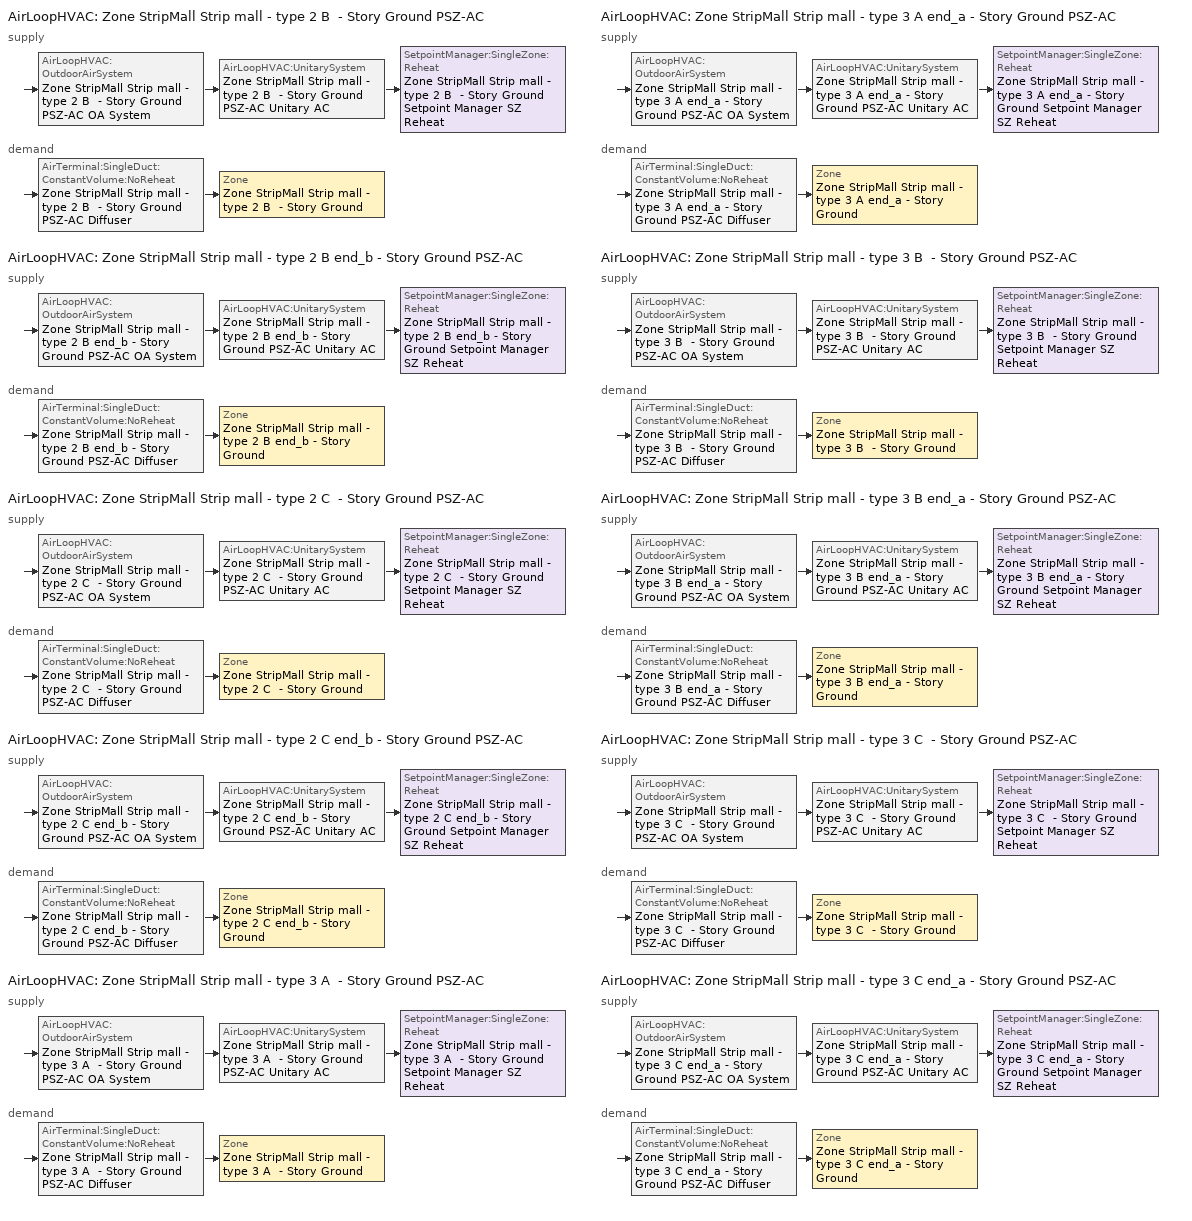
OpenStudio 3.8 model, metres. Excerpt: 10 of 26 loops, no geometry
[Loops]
AirLoopHVAC 'Zone StripMall Strip mall - type 2 B  - Story Ground PSZ-AC'
 supply: AirLoopHVAC:OutdoorAirSystem 'Zone StripMall Strip mall - type 2 B  - Story Ground PSZ-AC OA System' > AirLoopHVAC:UnitarySystem 'Zone StripMall Strip mall - type 2 B  - Story Ground PSZ-AC Unitary AC' > SetpointManager:SingleZone:Reheat 'Zone StripMall Strip mall - type 2 B  - Story Ground Setpoint Manager SZ Reheat'
 demand: AirTerminal:SingleDuct:ConstantVolume:NoReheat 'Zone StripMall Strip mall - type 2 B  - Story Ground PSZ-AC Diffuser' > Zone 'Zone StripMall Strip mall - type 2 B  - Story Ground'
AirLoopHVAC 'Zone StripMall Strip mall - type 2 B end_b - Story Ground PSZ-AC'
 supply: AirLoopHVAC:OutdoorAirSystem 'Zone StripMall Strip mall - type 2 B end_b - Story Ground PSZ-AC OA System' > AirLoopHVAC:UnitarySystem 'Zone StripMall Strip mall - type 2 B end_b - Story Ground PSZ-AC Unitary AC' > SetpointManager:SingleZone:Reheat 'Zone StripMall Strip mall - type 2 B end_b - Story Ground Setpoint Manager SZ Reheat'
 demand: AirTerminal:SingleDuct:ConstantVolume:NoReheat 'Zone StripMall Strip mall - type 2 B end_b - Story Ground PSZ-AC Diffuser' > Zone 'Zone StripMall Strip mall - type 2 B end_b - Story Ground'
AirLoopHVAC 'Zone StripMall Strip mall - type 2 C  - Story Ground PSZ-AC'
 supply: AirLoopHVAC:OutdoorAirSystem 'Zone StripMall Strip mall - type 2 C  - Story Ground PSZ-AC OA System' > AirLoopHVAC:UnitarySystem 'Zone StripMall Strip mall - type 2 C  - Story Ground PSZ-AC Unitary AC' > SetpointManager:SingleZone:Reheat 'Zone StripMall Strip mall - type 2 C  - Story Ground Setpoint Manager SZ Reheat'
 demand: AirTerminal:SingleDuct:ConstantVolume:NoReheat 'Zone StripMall Strip mall - type 2 C  - Story Ground PSZ-AC Diffuser' > Zone 'Zone StripMall Strip mall - type 2 C  - Story Ground'
AirLoopHVAC 'Zone StripMall Strip mall - type 2 C end_b - Story Ground PSZ-AC'
 supply: AirLoopHVAC:OutdoorAirSystem 'Zone StripMall Strip mall - type 2 C end_b - Story Ground PSZ-AC OA System' > AirLoopHVAC:UnitarySystem 'Zone StripMall Strip mall - type 2 C end_b - Story Ground PSZ-AC Unitary AC' > SetpointManager:SingleZone:Reheat 'Zone StripMall Strip mall - type 2 C end_b - Story Ground Setpoint Manager SZ Reheat'
 demand: AirTerminal:SingleDuct:ConstantVolume:NoReheat 'Zone StripMall Strip mall - type 2 C end_b - Story Ground PSZ-AC Diffuser' > Zone 'Zone StripMall Strip mall - type 2 C end_b - Story Ground'
AirLoopHVAC 'Zone StripMall Strip mall - type 3 A  - Story Ground PSZ-AC'
 supply: AirLoopHVAC:OutdoorAirSystem 'Zone StripMall Strip mall - type 3 A  - Story Ground PSZ-AC OA System' > AirLoopHVAC:UnitarySystem 'Zone StripMall Strip mall - type 3 A  - Story Ground PSZ-AC Unitary AC' > SetpointManager:SingleZone:Reheat 'Zone StripMall Strip mall - type 3 A  - Story Ground Setpoint Manager SZ Reheat'
 demand: AirTerminal:SingleDuct:ConstantVolume:NoReheat 'Zone StripMall Strip mall - type 3 A  - Story Ground PSZ-AC Diffuser' > Zone 'Zone StripMall Strip mall - type 3 A  - Story Ground'
AirLoopHVAC 'Zone StripMall Strip mall - type 3 A end_a - Story Ground PSZ-AC'
 supply: AirLoopHVAC:OutdoorAirSystem 'Zone StripMall Strip mall - type 3 A end_a - Story Ground PSZ-AC OA System' > AirLoopHVAC:UnitarySystem 'Zone StripMall Strip mall - type 3 A end_a - Story Ground PSZ-AC Unitary AC' > SetpointManager:SingleZone:Reheat 'Zone StripMall Strip mall - type 3 A end_a - Story Ground Setpoint Manager SZ Reheat'
 demand: AirTerminal:SingleDuct:ConstantVolume:NoReheat 'Zone StripMall Strip mall - type 3 A end_a - Story Ground PSZ-AC Diffuser' > Zone 'Zone StripMall Strip mall - type 3 A end_a - Story Ground'
AirLoopHVAC 'Zone StripMall Strip mall - type 3 B  - Story Ground PSZ-AC'
 supply: AirLoopHVAC:OutdoorAirSystem 'Zone StripMall Strip mall - type 3 B  - Story Ground PSZ-AC OA System' > AirLoopHVAC:UnitarySystem 'Zone StripMall Strip mall - type 3 B  - Story Ground PSZ-AC Unitary AC' > SetpointManager:SingleZone:Reheat 'Zone StripMall Strip mall - type 3 B  - Story Ground Setpoint Manager SZ Reheat'
 demand: AirTerminal:SingleDuct:ConstantVolume:NoReheat 'Zone StripMall Strip mall - type 3 B  - Story Ground PSZ-AC Diffuser' > Zone 'Zone StripMall Strip mall - type 3 B  - Story Ground'
AirLoopHVAC 'Zone StripMall Strip mall - type 3 B end_a - Story Ground PSZ-AC'
 supply: AirLoopHVAC:OutdoorAirSystem 'Zone StripMall Strip mall - type 3 B end_a - Story Ground PSZ-AC OA System' > AirLoopHVAC:UnitarySystem 'Zone StripMall Strip mall - type 3 B end_a - Story Ground PSZ-AC Unitary AC' > SetpointManager:SingleZone:Reheat 'Zone StripMall Strip mall - type 3 B end_a - Story Ground Setpoint Manager SZ Reheat'
 demand: AirTerminal:SingleDuct:ConstantVolume:NoReheat 'Zone StripMall Strip mall - type 3 B end_a - Story Ground PSZ-AC Diffuser' > Zone 'Zone StripMall Strip mall - type 3 B end_a - Story Ground'
AirLoopHVAC 'Zone StripMall Strip mall - type 3 C  - Story Ground PSZ-AC'
 supply: AirLoopHVAC:OutdoorAirSystem 'Zone StripMall Strip mall - type 3 C  - Story Ground PSZ-AC OA System' > AirLoopHVAC:UnitarySystem 'Zone StripMall Strip mall - type 3 C  - Story Ground PSZ-AC Unitary AC' > SetpointManager:SingleZone:Reheat 'Zone StripMall Strip mall - type 3 C  - Story Ground Setpoint Manager SZ Reheat'
 demand: AirTerminal:SingleDuct:ConstantVolume:NoReheat 'Zone StripMall Strip mall - type 3 C  - Story Ground PSZ-AC Diffuser' > Zone 'Zone StripMall Strip mall - type 3 C  - Story Ground'
AirLoopHVAC 'Zone StripMall Strip mall - type 3 C end_a - Story Ground PSZ-AC'
 supply: AirLoopHVAC:OutdoorAirSystem 'Zone StripMall Strip mall - type 3 C end_a - Story Ground PSZ-AC OA System' > AirLoopHVAC:UnitarySystem 'Zone StripMall Strip mall - type 3 C end_a - Story Ground PSZ-AC Unitary AC' > SetpointManager:SingleZone:Reheat 'Zone StripMall Strip mall - type 3 C end_a - Story Ground Setpoint Manager SZ Reheat'
 demand: AirTerminal:SingleDuct:ConstantVolume:NoReheat 'Zone StripMall Strip mall - type 3 C end_a - Story Ground PSZ-AC Diffuser' > Zone 'Zone StripMall Strip mall - type 3 C end_a - Story Ground'
[Sizing:Zone] Zone Cooling Design Supply Air Temperature Input Method=SupplyAirTemperature; Zone Cooling Design Supply Air Temperature {C}=12.7778; Zone Cooling Design Supply Air Temperature Difference {deltaC}=11.11; Zone Heating Design Supply Air Temperature Input Method=SupplyAirTemperature; Zone Heating Design Supply Air Temperature {C}=50; Zone Heating Design Supply Air Temperature Difference {deltaC}=11.11; Zone Cooling Design Supply Air Humidity Ratio {kg-H2O/kg-air}=0.0085; Zone Heating Design Supply Air Humidity Ratio {kg-H2O/kg-air}=0.008; Cooling Design Air Flow Method=DesignDay; Heating Design Air Flow Method=DesignDay; Account for Dedicated Outdoor Air System=No; Dedicated Outdoor Air System Control Strategy=NeutralSupplyAir; Dedicated Outdoor Air Low Setpoint Temperature for Design {C}=autosize; Dedicated Outdoor Air High Setpoint Temperature for Design {C}=autosize; Zone Load Sizing Method=Sensible Load Only No Latent Load; Zone Latent Cooling Design Supply Air Humidity Ratio Input Method=HumidityRatioDifference; Zone Cooling Design Supply Air Humidity Ratio Difference {kgWater/kgDryAir}=0.005; Zone Latent Heating Design Supply Air Humidity Ratio Input Method=HumidityRatioDifference; Zone Humidification Design Supply Air Humidity Ratio Difference {kgWater/kgDryAir}=0.005
Zone StripMall Strip mall - type 3 A end_a - Story Ground; Zone StripMall Strip mall - type 3 B end_a - Story Ground; Zone StripMall Strip mall - type 3 C end_a - Story Ground; Zone StripMall Strip mall - type 3 A  - Story Ground; Zone StripMall Strip mall - type 3 B  - Story Ground; Zone StripMall Strip mall - type 3 C  - Story Ground; Zone StripMall Strip mall - type 2 B  - Story Ground; Zone StripMall Strip mall - type 2 C  - Story Ground; Zone StripMall Strip mall - type 2 B end_b - Story Ground; Zone StripMall Strip mall - type 2 C end_b - Story Ground
[Zone equipment]
Zone StripMall Strip mall - type 3 A end_a - Story Ground: Zone StripMall Strip mall - type 3 A end_a - Story Ground PSZ-AC Diffuser
Zone StripMall Strip mall - type 3 B end_a - Story Ground: Zone StripMall Strip mall - type 3 B end_a - Story Ground PSZ-AC Diffuser
Zone StripMall Strip mall - type 3 C end_a - Story Ground: Zone StripMall Strip mall - type 3 C end_a - Story Ground PSZ-AC Diffuser
Zone StripMall Strip mall - type 3 A  - Story Ground: Zone StripMall Strip mall - type 3 A  - Story Ground PSZ-AC Diffuser
Zone StripMall Strip mall - type 3 B  - Story Ground: Zone StripMall Strip mall - type 3 B  - Story Ground PSZ-AC Diffuser
Zone StripMall Strip mall - type 3 C  - Story Ground: Zone StripMall Strip mall - type 3 C  - Story Ground PSZ-AC Diffuser
Zone StripMall Strip mall - type 2 B  - Story Ground: Zone StripMall Strip mall - type 2 B  - Story Ground PSZ-AC Diffuser
Zone StripMall Strip mall - type 2 C  - Story Ground: Zone StripMall Strip mall - type 2 C  - Story Ground PSZ-AC Diffuser
Zone StripMall Strip mall - type 2 B end_b - Story Ground: Zone StripMall Strip mall - type 2 B end_b - Story Ground PSZ-AC Diffuser
Zone StripMall Strip mall - type 2 C end_b - Story Ground: Zone StripMall Strip mall - type 2 C end_b - Story Ground PSZ-AC Diffuser
[AirLoopHVAC] Design Return Air Flow Fraction of Supply Air Flow=1
Name | Availability Schedule | Design Supply Air Flow Rate {m3/s}
Zone StripMall Strip mall - type 2 B  - Story Ground PSZ-AC | Zone StripMall Strip mall - type 2 B  - Story Ground PSZ-AC_constant_night_fan_schedule | 0.882124
Zone StripMall Strip mall - type 2 B end_b - Story Ground PSZ-AC | Zone StripMall Strip mall - type 2 B end_b - Story Ground PSZ-AC_constant_night_fan_schedule | 0.33763
Zone StripMall Strip mall - type 2 C  - Story Ground PSZ-AC | Zone StripMall Strip mall - type 2 C  - Story Ground PSZ-AC_constant_night_fan_schedule | 0.567226
Zone StripMall Strip mall - type 2 C end_b - Story Ground PSZ-AC | Zone StripMall Strip mall - type 2 C end_b - Story Ground PSZ-AC_constant_night_fan_schedule | 0.210321
Zone StripMall Strip mall - type 3 A  - Story Ground PSZ-AC | Zone StripMall Strip mall - type 3 A  - Story Ground PSZ-AC_constant_night_fan_schedule | 1.31183
Zone StripMall Strip mall - type 3 A end_a - Story Ground PSZ-AC | Zone StripMall Strip mall - type 3 A end_a - Story Ground PSZ-AC_constant_night_fan_schedule | 0.232158
Zone StripMall Strip mall - type 3 B  - Story Ground PSZ-AC | Zone StripMall Strip mall - type 3 B  - Story Ground PSZ-AC_constant_night_fan_schedule | 2.16619
Zone StripMall Strip mall - type 3 B end_a - Story Ground PSZ-AC | Zone StripMall Strip mall - type 3 B end_a - Story Ground PSZ-AC_constant_night_fan_schedule | 0.461756
Zone StripMall Strip mall - type 3 C  - Story Ground PSZ-AC | Zone StripMall Strip mall - type 3 C  - Story Ground PSZ-AC_constant_night_fan_schedule | 1.39947
Zone StripMall Strip mall - type 3 C end_a - Story Ground PSZ-AC | Zone StripMall Strip mall - type 3 C end_a - Story Ground PSZ-AC_constant_night_fan_schedule | 0.249042
[Sizing:System] Type of Load to Size On=Sensible; Central Heating Maximum System Air Flow Ratio=1; Preheat Design Temperature {C}=7.22222; Preheat Design Humidity Ratio {kg-H2O/kg-Air}=0.008; Precool Design Temperature {C}=12.7778; Precool Design Humidity Ratio {kg-H2O/kg-Air}=0.008; Central Cooling Design Supply Air Temperature {C}=12.7778; Central Heating Design Supply Air Temperature {C}=50; Sizing Option=Coincident; 100% Outdoor Air in Cooling=No; 100% Outdoor Air in Heating=No; Central Cooling Design Supply Air Humidity Ratio {kg-H2O/kg-Air}=0.0085; Central Heating Design Supply Air Humidity Ratio {kg-H2O/kg-Air}=0.008; Cooling Design Air Flow Method=DesignDay; Heating Design Air Flow Method=DesignDay; System Outdoor Air Method=ZoneSum; Zone Maximum Outdoor Air Fraction=1; Cooling Supply Air Flow Rate Per Floor Area {m3/s-m2}=0.00996765; Cooling Fraction of Autosized Cooling Supply Air Flow Rate=1; Cooling Supply Air Flow Rate Per Unit Cooling Capacity {m3/s-W}=3.94755e-05; Heating Supply Air Flow Rate Per Floor Area {m3/s-m2}=0.00996765; Heating Fraction of Autosized Heating Supply Air Flow Rate=1; Heating Fraction of Autosized Cooling Supply Air Flow Rate=1; Heating Supply Air Flow Rate Per Unit Heating Capacity {m3/s-W}=3.15882e-05; Cooling Design Capacity Method=CoolingDesignCapacity; Cooling Design Capacity Per Floor Area {W/m2}=234.7; Fraction of Autosized Cooling Design Capacity=1; Heating Design Capacity Method=HeatingDesignCapacity; Heating Design Capacity Per Floor Area {W/m2}=157; Fraction of Autosized Heating Design Capacity=1; Central Cooling Capacity Control Method=OnOff; Occupant Diversity=1
Name | Design Outdoor Air Flow Rate {m3/s} | Cooling Design Capacity {W} | Heating Design Capacity {W}
Zone StripMall Strip mall - type 2 B  - Story Ground PSZ-AC | 0.882124 | 9551.9 | 15211.55
Zone StripMall Strip mall - type 2 B end_b - Story Ground PSZ-AC | 0.33763 | 3567.69 | 6134.47
Zone StripMall Strip mall - type 2 C  - Story Ground PSZ-AC | 0.567226 | 5383.62 | 7479.45
Zone StripMall Strip mall - type 2 C end_b - Story Ground PSZ-AC | 0.210321 | 1981.92 | 3614.62
Zone StripMall Strip mall - type 3 A  - Story Ground PSZ-AC | 1.31183 | 12775 | 17315.53
Zone StripMall Strip mall - type 3 A end_a - Story Ground PSZ-AC | 0.232158 | 2255.7 | 3617.84
Zone StripMall Strip mall - type 3 B  - Story Ground PSZ-AC | 2.16619 | 23225.84 | 35547.21
Zone StripMall Strip mall - type 3 B end_a - Story Ground PSZ-AC | 0.461756 | 4558.52 | 6140.67
Zone StripMall Strip mall - type 3 C  - Story Ground PSZ-AC | 1.39947 | 13208.77 | 17326.71
Zone StripMall Strip mall - type 3 C end_a - Story Ground PSZ-AC | 0.249042 | 2338.34 | 3619.46
[SetpointManager:SingleZone:Reheat] Minimum Supply Air Temperature {C}=12.7778; Maximum Supply Air Temperature {C}=50
Name | Control Zone | Setpoint Node or NodeList
Zone StripMall Strip mall - type 2 B  - Story Ground Setpoint Manager SZ Reheat | Zone StripMall Strip mall - type 2 B  - Story Ground | Zone StripMall Strip mall - type 2 B  - Story Ground PSZ-AC Supply Outlet Node
Zone StripMall Strip mall - type 2 B end_b - Story Ground Setpoint Manager SZ Reheat | Zone StripMall Strip mall - type 2 B end_b - Story Ground | Zone StripMall Strip mall - type 2 B end_b - Story Ground PSZ-AC Supply Outlet Node
Zone StripMall Strip mall - type 2 C  - Story Ground Setpoint Manager SZ Reheat | Zone StripMall Strip mall - type 2 C  - Story Ground | Zone StripMall Strip mall - type 2 C  - Story Ground PSZ-AC Supply Outlet Node
Zone StripMall Strip mall - type 2 C end_b - Story Ground Setpoint Manager SZ Reheat | Zone StripMall Strip mall - type 2 C end_b - Story Ground | Zone StripMall Strip mall - type 2 C end_b - Story Ground PSZ-AC Supply Outlet Node
Zone StripMall Strip mall - type 3 A  - Story Ground Setpoint Manager SZ Reheat | Zone StripMall Strip mall - type 3 A  - Story Ground | Zone StripMall Strip mall - type 3 A  - Story Ground PSZ-AC Supply Outlet Node
Zone StripMall Strip mall - type 3 A end_a - Story Ground Setpoint Manager SZ Reheat | Zone StripMall Strip mall - type 3 A end_a - Story Ground | Zone StripMall Strip mall - type 3 A end_a - Story Ground PSZ-AC Supply Outlet Node
Zone StripMall Strip mall - type 3 B  - Story Ground Setpoint Manager SZ Reheat | Zone StripMall Strip mall - type 3 B  - Story Ground | Zone StripMall Strip mall - type 3 B  - Story Ground PSZ-AC Supply Outlet Node
Zone StripMall Strip mall - type 3 B end_a - Story Ground Setpoint Manager SZ Reheat | Zone StripMall Strip mall - type 3 B end_a - Story Ground | Zone StripMall Strip mall - type 3 B end_a - Story Ground PSZ-AC Supply Outlet Node
Zone StripMall Strip mall - type 3 C  - Story Ground Setpoint Manager SZ Reheat | Zone StripMall Strip mall - type 3 C  - Story Ground | Zone StripMall Strip mall - type 3 C  - Story Ground PSZ-AC Supply Outlet Node
Zone StripMall Strip mall - type 3 C end_a - Story Ground Setpoint Manager SZ Reheat | Zone StripMall Strip mall - type 3 C end_a - Story Ground | Zone StripMall Strip mall - type 3 C end_a - Story Ground PSZ-AC Supply Outlet Node
[Coil:Heating:Gas] Availability Schedule=Always On Discrete; Gas Burner Efficiency=0.8; On Cycle Parasitic Electric Load {W}=0; Off Cycle Parasitic Gas Load {W}=0
Name | Nominal Capacity {W}
Zone StripMall Strip mall - type 2 B  - Story Ground PSZ-AC Gas Htg Coil 137kBtu/hr 0.8 Thermal Eff | 33716.1
Zone StripMall Strip mall - type 2 B end_b - Story Ground PSZ-AC Gas Htg Coil 47kBtu/hr 0.8 Thermal Eff | 12503.1
Zone StripMall Strip mall - type 2 C  - Story Ground PSZ-AC Gas Htg Coil 68kBtu/hr 0.8 Thermal Eff | 19682.5
Zone StripMall Strip mall - type 2 C end_b - Story Ground PSZ-AC Gas Htg Coil 24kBtu/hr 0.8 Thermal Eff | 7174.95
Zone StripMall Strip mall - type 3 A  - Story Ground PSZ-AC Gas Htg Coil 148kBtu/hr 0.8 Thermal Eff | 45607.7
Zone StripMall Strip mall - type 3 A end_a - Story Ground PSZ-AC Gas Htg Coil 25kBtu/hr 0.8 Thermal Eff | 7792.67
Zone StripMall Strip mall - type 3 B  - Story Ground PSZ-AC Gas Htg Coil 275kBtu/hr 0.8 Thermal Eff | 81753.5
Zone StripMall Strip mall - type 3 B end_a - Story Ground PSZ-AC Gas Htg Coil 52kBtu/hr 0.8 Thermal Eff | 16014.1
Zone StripMall Strip mall - type 3 C  - Story Ground PSZ-AC Gas Htg Coil 149kBtu/hr 0.8 Thermal Eff | 48086.8
Zone StripMall Strip mall - type 3 C end_a - Story Ground PSZ-AC Gas Htg Coil 25kBtu/hr 0.8 Thermal Eff | 8270.28
[Coil:Heating:Electric] Availability Schedule=Always Off Discrete; Efficiency=1; Nominal Capacity {W}=0
Zone StripMall Strip mall - type 2 B  - Story Ground PSZ-AC No Heat; Zone StripMall Strip mall - type 2 B end_b - Story Ground PSZ-AC No Heat; Zone StripMall Strip mall - type 2 C  - Story Ground PSZ-AC No Heat; Zone StripMall Strip mall - type 2 C end_b - Story Ground PSZ-AC No Heat; Zone StripMall Strip mall - type 3 A  - Story Ground PSZ-AC No Heat; Zone StripMall Strip mall - type 3 A end_a - Story Ground PSZ-AC No Heat; Zone StripMall Strip mall - type 3 B  - Story Ground PSZ-AC No Heat; Zone StripMall Strip mall - type 3 B end_a - Story Ground PSZ-AC No Heat; Zone StripMall Strip mall - type 3 C  - Story Ground PSZ-AC No Heat; Zone StripMall Strip mall - type 3 C end_a - Story Ground PSZ-AC No Heat
[Coil:Cooling:DX:SingleSpeed] Availability Schedule=Always On Discrete; Rated Sensible Heat Ratio=0.800655; Rated Evaporator Fan Power Per Volume Flow Rate 2017 {W/(m3/s)}=773.3; Rated Evaporator Fan Power Per Volume Flow Rate 2023 {W/(m3/s)}=934.4; Total Cooling Capacity Function of Temperature Curve=DOE Ref DX Clg Coil Cool-Cap-fT; Total Cooling Capacity Function of Flow Fraction Curve=DOE Ref DX Clg Coil Cool-CAP-fFlow; Energy Input Ratio Function of Temperature Curve=DOE Ref DX Clg Coil Cool-EIR-fT; Energy Input Ratio Function of Flow Fraction Curve=DOE Ref DX Clg Coil Cool-EIR-fFlow; Part Load Fraction Correlation Curve=DOE Ref DX Clg Coil Cool-PLF-fPLR; Minimum Outdoor Dry-Bulb Temperature for Compressor Operation {C}=-25; Nominal Time for Condensate Removal to Begin {s}=0; Ratio of Initial Moisture Evaporation Rate and Steady State Latent Capacity=0; Maximum Cycling Rate {cycles/hr}=0; Latent Capacity Time Constant {s}=0; Condenser Type=AirCooled; Evaporative Condenser Effectiveness=0.9; Evaporative Condenser Air Flow Rate {m3/s}=autosize; Evaporative Condenser Pump Rated Power Consumption {W}=autosize; Crankcase Heater Capacity {W}=0; Maximum Outdoor Dry-Bulb Temperature for Crankcase Heater Operation {C}=10; Basin Heater Capacity {W/K}=0; Basin Heater Setpoint Temperature {C}=2
Name | Rated Total Cooling Capacity {W} | Rated COP {W/W} | Rated Air Flow Rate {m3/s}
Zone StripMall Strip mall - type 2 B  - Story Ground PSZ-AC 1spd DX AC Clg Coil 66kBtu/hr 9.63EER 75kBtu/hr 8.9EER | 14602.3 | 3.09963 | 0.882124
Zone StripMall Strip mall - type 2 B end_b - Story Ground PSZ-AC 1spd DX AC Clg Coil 22kBtu/hr 11.06SEER 23kBtu/hr 9.7SEER | 5588.97 | 3.14722 | 0.33763
Zone StripMall Strip mall - type 2 C  - Story Ground PSZ-AC 1spd DX AC Clg Coil 34kBtu/hr 11.06SEER 34kBtu/hr 9.7SEER | 9389.6 | 3.14722 | 0.567226
Zone StripMall Strip mall - type 2 C end_b - Story Ground PSZ-AC 1spd DX AC Clg Coil 12kBtu/hr 11.06SEER 12kBtu/hr 9.7SEER | 3481.56 | 3.14722 | 0.210321
Zone StripMall Strip mall - type 3 A  - Story Ground PSZ-AC 1spd DX AC Clg Coil 72kBtu/hr 9.63EER 76kBtu/hr 8.9EER | 21715.4 | 3.09963 | 1.31183
Zone StripMall Strip mall - type 3 A end_a - Story Ground PSZ-AC 1spd DX AC Clg Coil 12kBtu/hr 11.06SEER 12kBtu/hr 9.7SEER | 3843.04 | 3.14722 | 0.232158
Zone StripMall Strip mall - type 3 B  - Story Ground PSZ-AC 1spd DX AC Clg Coil 132kBtu/hr 9.63EER 154kBtu/hr 8.5EER | 35858.1 | 2.96645 | 2.16619
Zone StripMall Strip mall - type 3 B end_a - Story Ground PSZ-AC 1spd DX AC Clg Coil 25kBtu/hr 11.06SEER 26kBtu/hr 9.7SEER | 7643.7 | 3.14722 | 0.461756
Zone StripMall Strip mall - type 3 C  - Story Ground PSZ-AC 1spd DX AC Clg Coil 72kBtu/hr 9.63EER 74kBtu/hr 8.9EER | 23166.2 | 3.09963 | 1.39947
Zone StripMall Strip mall - type 3 C end_a - Story Ground PSZ-AC 1spd DX AC Clg Coil 13kBtu/hr 11.06SEER 13kBtu/hr 9.7SEER | 4122.53 | 3.14722 | 0.249042
[Fan:OnOff] Availability Schedule=Always On Discrete; Pressure Rise {Pa}=622.722; Motor In Airstream Fraction=1
Name | Fan Total Efficiency | Maximum Flow Rate {m3/s} | Motor Efficiency | Fan Power Ratio Function of Speed Ratio Curve | Fan Efficiency Ratio Function of Speed Ratio Curve
Zone StripMall Strip mall - type 2 B  - Story Ground PSZ-AC Fan | 0.546 | 0.882124 | 0.84 | Fan On Off Power Curve 11 | Fan On Off Efficiency Curve 11
Zone StripMall Strip mall - type 2 B end_b - Story Ground PSZ-AC Fan | 0.53625 | 0.33763 | 0.825 | Fan On Off Power Curve 12 | Fan On Off Efficiency Curve 12
Zone StripMall Strip mall - type 2 C  - Story Ground PSZ-AC Fan | 0.53625 | 0.567226 | 0.825 | Fan On Off Power Curve 13 | Fan On Off Efficiency Curve 13
Zone StripMall Strip mall - type 2 C end_b - Story Ground PSZ-AC Fan | 0.53625 | 0.210321 | 0.825 | Fan On Off Power Curve 14 | Fan On Off Efficiency Curve 14
Zone StripMall Strip mall - type 3 A  - Story Ground PSZ-AC Fan | 0.546 | 1.31183 | 0.84 | Fan On Off Power Curve 15 | Fan On Off Efficiency Curve 15
Zone StripMall Strip mall - type 3 A end_a - Story Ground PSZ-AC Fan | 0.53625 | 0.232158 | 0.825 | Fan On Off Power Curve 16 | Fan On Off Efficiency Curve 16
Zone StripMall Strip mall - type 3 B  - Story Ground PSZ-AC Fan | 0.56875 | 2.16619 | 0.875 | Fan On Off Power Curve 17 | Fan On Off Efficiency Curve 17
Zone StripMall Strip mall - type 3 B end_a - Story Ground PSZ-AC Fan | 0.53625 | 0.461756 | 0.825 | Fan On Off Power Curve 18 | Fan On Off Efficiency Curve 18
Zone StripMall Strip mall - type 3 C  - Story Ground PSZ-AC Fan | 0.546 | 1.39947 | 0.84 | Fan On Off Power Curve 19 | Fan On Off Efficiency Curve 19
Zone StripMall Strip mall - type 3 C end_a - Story Ground PSZ-AC Fan | 0.53625 | 0.249042 | 0.825 | Fan On Off Power Curve 20 | Fan On Off Efficiency Curve 20
[AirLoopHVAC:UnitarySystem] Control Type=Load; Dehumidification Control Type=None; Availability Schedule=Always On Discrete; Fan Placement=DrawThrough; DX Heating Coil Sizing Ratio=1; Use DOAS DX Cooling Coil=No; DOAS DX Cooling Coil Leaving Minimum Air Temperature {C}=2; Latent Load Control=SensibleOnlyLoadControl; Supply Air Flow Rate Method During Cooling Operation=SupplyAirFlowRate; Supply Air Flow Rate Method During Heating Operation=SupplyAirFlowRate; Supply Air Flow Rate Method When No Cooling or Heating is Required=None; No Load Supply Air Flow Rate Control Set To Low Speed=Yes; Maximum Supply Air Temperature {C}=50; Maximum Outdoor Dry-Bulb Temperature for Supplemental Heater Operation {C}=21; Ancilliary On-Cycle Electric Power {W}=0; Ancilliary Off-Cycle Electric Power {W}=0
Name | Controlling Zone or Thermostat Location | Supply Fan | Supply Air Fan Operating Mode Schedule | Heating Coil | Cooling Coil | Supplemental Heating Coil | Supply Air Flow Rate During Cooling Operation {m3/s} | Supply Air Flow Rate During Heating Operation {m3/s}
Zone StripMall Strip mall - type 2 B  - Story Ground PSZ-AC Unitary AC | Zone StripMall Strip mall - type 2 B  - Story Ground | Zone StripMall Strip mall - type 2 B  - Story Ground PSZ-AC Fan | Zone StripMall Strip mall - type 2 B  - Story Ground PSZ-AC_constant_night_fan_schedule | Zone StripMall Strip mall - type 2 B  - Story Ground PSZ-AC Gas Htg Coil 137kBtu/hr 0.8 Thermal Eff | Zone StripMall Strip mall - type 2 B  - Story Ground PSZ-AC 1spd DX AC Clg Coil 66kBtu/hr 9.63EER 75kBtu/hr 8.9EER | Zone StripMall Strip mall - type 2 B  - Story Ground PSZ-AC No Heat | 0.882124 | 0.882124
Zone StripMall Strip mall - type 2 B end_b - Story Ground PSZ-AC Unitary AC | Zone StripMall Strip mall - type 2 B end_b - Story Ground | Zone StripMall Strip mall - type 2 B end_b - Story Ground PSZ-AC Fan | Zone StripMall Strip mall - type 2 B end_b - Story Ground PSZ-AC_constant_night_fan_schedule | Zone StripMall Strip mall - type 2 B end_b - Story Ground PSZ-AC Gas Htg Coil 47kBtu/hr 0.8 Thermal Eff | Zone StripMall Strip mall - type 2 B end_b - Story Ground PSZ-AC 1spd DX AC Clg Coil 22kBtu/hr 11.06SEER 23kBtu/hr 9.7SEER | Zone StripMall Strip mall - type 2 B end_b - Story Ground PSZ-AC No Heat | 0.33763 | 0.33763
Zone StripMall Strip mall - type 2 C  - Story Ground PSZ-AC Unitary AC | Zone StripMall Strip mall - type 2 C  - Story Ground | Zone StripMall Strip mall - type 2 C  - Story Ground PSZ-AC Fan | Zone StripMall Strip mall - type 2 C  - Story Ground PSZ-AC_constant_night_fan_schedule | Zone StripMall Strip mall - type 2 C  - Story Ground PSZ-AC Gas Htg Coil 68kBtu/hr 0.8 Thermal Eff | Zone StripMall Strip mall - type 2 C  - Story Ground PSZ-AC 1spd DX AC Clg Coil 34kBtu/hr 11.06SEER 34kBtu/hr 9.7SEER | Zone StripMall Strip mall - type 2 C  - Story Ground PSZ-AC No Heat | 0.567226 | 0.567226
Zone StripMall Strip mall - type 2 C end_b - Story Ground PSZ-AC Unitary AC | Zone StripMall Strip mall - type 2 C end_b - Story Ground | Zone StripMall Strip mall - type 2 C end_b - Story Ground PSZ-AC Fan | Zone StripMall Strip mall - type 2 C end_b - Story Ground PSZ-AC_constant_night_fan_schedule | Zone StripMall Strip mall - type 2 C end_b - Story Ground PSZ-AC Gas Htg Coil 24kBtu/hr 0.8 Thermal Eff | Zone StripMall Strip mall - type 2 C end_b - Story Ground PSZ-AC 1spd DX AC Clg Coil 12kBtu/hr 11.06SEER 12kBtu/hr 9.7SEER | Zone StripMall Strip mall - type 2 C end_b - Story Ground PSZ-AC No Heat | 0.210321 | 0.210321
Zone StripMall Strip mall - type 3 A  - Story Ground PSZ-AC Unitary AC | Zone StripMall Strip mall - type 3 A  - Story Ground | Zone StripMall Strip mall - type 3 A  - Story Ground PSZ-AC Fan | Zone StripMall Strip mall - type 3 A  - Story Ground PSZ-AC_constant_night_fan_schedule | Zone StripMall Strip mall - type 3 A  - Story Ground PSZ-AC Gas Htg Coil 148kBtu/hr 0.8 Thermal Eff | Zone StripMall Strip mall - type 3 A  - Story Ground PSZ-AC 1spd DX AC Clg Coil 72kBtu/hr 9.63EER 76kBtu/hr 8.9EER | Zone StripMall Strip mall - type 3 A  - Story Ground PSZ-AC No Heat | 1.31183 | 1.31183
Zone StripMall Strip mall - type 3 A end_a - Story Ground PSZ-AC Unitary AC | Zone StripMall Strip mall - type 3 A end_a - Story Ground | Zone StripMall Strip mall - type 3 A end_a - Story Ground PSZ-AC Fan | Zone StripMall Strip mall - type 3 A end_a - Story Ground PSZ-AC_constant_night_fan_schedule | Zone StripMall Strip mall - type 3 A end_a - Story Ground PSZ-AC Gas Htg Coil 25kBtu/hr 0.8 Thermal Eff | Zone StripMall Strip mall - type 3 A end_a - Story Ground PSZ-AC 1spd DX AC Clg Coil 12kBtu/hr 11.06SEER 12kBtu/hr 9.7SEER | Zone StripMall Strip mall - type 3 A end_a - Story Ground PSZ-AC No Heat | 0.232158 | 0.232158
Zone StripMall Strip mall - type 3 B  - Story Ground PSZ-AC Unitary AC | Zone StripMall Strip mall - type 3 B  - Story Ground | Zone StripMall Strip mall - type 3 B  - Story Ground PSZ-AC Fan | Zone StripMall Strip mall - type 3 B  - Story Ground PSZ-AC_constant_night_fan_schedule | Zone StripMall Strip mall - type 3 B  - Story Ground PSZ-AC Gas Htg Coil 275kBtu/hr 0.8 Thermal Eff | Zone StripMall Strip mall - type 3 B  - Story Ground PSZ-AC 1spd DX AC Clg Coil 132kBtu/hr 9.63EER 154kBtu/hr 8.5EER | Zone StripMall Strip mall - type 3 B  - Story Ground PSZ-AC No Heat | 2.16619 | 2.16619
Zone StripMall Strip mall - type 3 B end_a - Story Ground PSZ-AC Unitary AC | Zone StripMall Strip mall - type 3 B end_a - Story Ground | Zone StripMall Strip mall - type 3 B end_a - Story Ground PSZ-AC Fan | Zone StripMall Strip mall - type 3 B end_a - Story Ground PSZ-AC_constant_night_fan_schedule | Zone StripMall Strip mall - type 3 B end_a - Story Ground PSZ-AC Gas Htg Coil 52kBtu/hr 0.8 Thermal Eff | Zone StripMall Strip mall - type 3 B end_a - Story Ground PSZ-AC 1spd DX AC Clg Coil 25kBtu/hr 11.06SEER 26kBtu/hr 9.7SEER | Zone StripMall Strip mall - type 3 B end_a - Story Ground PSZ-AC No Heat | 0.461756 | 0.461756
Zone StripMall Strip mall - type 3 C  - Story Ground PSZ-AC Unitary AC | Zone StripMall Strip mall - type 3 C  - Story Ground | Zone StripMall Strip mall - type 3 C  - Story Ground PSZ-AC Fan | Zone StripMall Strip mall - type 3 C  - Story Ground PSZ-AC_constant_night_fan_schedule | Zone StripMall Strip mall - type 3 C  - Story Ground PSZ-AC Gas Htg Coil 149kBtu/hr 0.8 Thermal Eff | Zone StripMall Strip mall - type 3 C  - Story Ground PSZ-AC 1spd DX AC Clg Coil 72kBtu/hr 9.63EER 74kBtu/hr 8.9EER | Zone StripMall Strip mall - type 3 C  - Story Ground PSZ-AC No Heat | 1.39947 | 1.39947
Zone StripMall Strip mall - type 3 C end_a - Story Ground PSZ-AC Unitary AC | Zone StripMall Strip mall - type 3 C end_a - Story Ground | Zone StripMall Strip mall - type 3 C end_a - Story Ground PSZ-AC Fan | Zone StripMall Strip mall - type 3 C end_a - Story Ground PSZ-AC_constant_night_fan_schedule | Zone StripMall Strip mall - type 3 C end_a - Story Ground PSZ-AC Gas Htg Coil 25kBtu/hr 0.8 Thermal Eff | Zone StripMall Strip mall - type 3 C end_a - Story Ground PSZ-AC 1spd DX AC Clg Coil 13kBtu/hr 11.06SEER 13kBtu/hr 9.7SEER | Zone StripMall Strip mall - type 3 C end_a - Story Ground PSZ-AC No Heat | 0.249042 | 0.249042
[Controller:OutdoorAir] Economizer Control Action Type=ModulateFlow; Lockout Type=LockoutWithCompressor; Minimum Limit Type=FixedMinimum; High Humidity Control=No; Heat Recovery Bypass Control Type=BypassWhenWithinEconomizerLimits; Economizer Operation Staging=InterlockedWithMechanicalCooling
Name | Minimum Outdoor Air Flow Rate {m3/s} | Maximum Outdoor Air Flow Rate {m3/s} | Economizer Control Type | Economizer Maximum Limit Dry-Bulb Temperature {C} | Minimum Outdoor Air Schedule | Controller Mechanical Ventilation | Economizer Maximum Limit Enthalpy {J/kg}
Zone StripMall Strip mall - type 2 B  - Story Ground PSZ-AC OA System Controller | 0.227874 | 0.882124 | FixedDryBulb | 23.8889 | Zone StripMall Strip mall - type 2 B  - Story Ground PSZ-AC_night_ventcycle_schedule | Controller Mechanical Ventilation 12
Zone StripMall Strip mall - type 2 B end_b - Story Ground PSZ-AC OA System Controller | 0.0767608 | 0.33763 | NoEconomizer | 28 | Zone StripMall Strip mall - type 2 B end_b - Story Ground PSZ-AC_night_ventcycle_schedule | Controller Mechanical Ventilation 13 | 64000
Zone StripMall Strip mall - type 2 C  - Story Ground PSZ-AC OA System Controller | 0.0945699 | 0.567226 | NoEconomizer | 28 | Zone StripMall Strip mall - type 2 C  - Story Ground PSZ-AC_night_ventcycle_schedule | Controller Mechanical Ventilation 14 | 64000
Zone StripMall Strip mall - type 2 C end_b - Story Ground PSZ-AC OA System Controller | 0.0318565 | 0.210321 | NoEconomizer | 28 | Zone StripMall Strip mall - type 2 C end_b - Story Ground PSZ-AC_night_ventcycle_schedule | Controller Mechanical Ventilation 15 | 64000
Zone StripMall Strip mall - type 3 A  - Story Ground PSZ-AC OA System Controller | 0.220996 | 1.31183 | FixedDryBulb | 23.8889 | Zone StripMall Strip mall - type 3 A  - Story Ground PSZ-AC_night_ventcycle_schedule | Controller Mechanical Ventilation 16
Zone StripMall Strip mall - type 3 A end_a - Story Ground PSZ-AC OA System Controller | 0.0318565 | 0.232158 | NoEconomizer | 28 | Zone StripMall Strip mall - type 3 A end_a - Story Ground PSZ-AC_night_ventcycle_schedule | Controller Mechanical Ventilation 17 | 64000
Zone StripMall Strip mall - type 3 B  - Story Ground PSZ-AC OA System Controller | 0.532509 | 2.16619 | FixedDryBulb | 23.8889 | Zone StripMall Strip mall - type 3 B  - Story Ground PSZ-AC_night_ventcycle_schedule | Controller Mechanical Ventilation 18
Zone StripMall Strip mall - type 3 B end_a - Story Ground PSZ-AC OA System Controller | 0.0767608 | 0.461756 | NoEconomizer | 28 | Zone StripMall Strip mall - type 3 B end_a - Story Ground PSZ-AC_night_ventcycle_schedule | Controller Mechanical Ventilation 19 | 64000
Zone StripMall Strip mall - type 3 C  - Story Ground PSZ-AC OA System Controller | 0.220996 | 1.39947 | FixedDryBulb | 23.8889 | Zone StripMall Strip mall - type 3 C  - Story Ground PSZ-AC_night_ventcycle_schedule | Controller Mechanical Ventilation 20
Zone StripMall Strip mall - type 3 C end_a - Story Ground PSZ-AC OA System Controller | 0.0318565 | 0.249042 | NoEconomizer | 28 | Zone StripMall Strip mall - type 3 C end_a - Story Ground PSZ-AC_night_ventcycle_schedule | Controller Mechanical Ventilation 21 | 64000
[Controller:MechanicalVentilation] Availability Schedule=Always On Discrete
Controller Mechanical Ventilation 12; Controller Mechanical Ventilation 13; Controller Mechanical Ventilation 14; Controller Mechanical Ventilation 15; Controller Mechanical Ventilation 16; Controller Mechanical Ventilation 17; Controller Mechanical Ventilation 18; Controller Mechanical Ventilation 19; Controller Mechanical Ventilation 20; Controller Mechanical Ventilation 21
[AirLoopHVAC:OutdoorAirSystem]
Name | Controller
Zone StripMall Strip mall - type 2 B  - Story Ground PSZ-AC OA System | Zone StripMall Strip mall - type 2 B  - Story Ground PSZ-AC OA System Controller
Zone StripMall Strip mall - type 2 B end_b - Story Ground PSZ-AC OA System | Zone StripMall Strip mall - type 2 B end_b - Story Ground PSZ-AC OA System Controller
Zone StripMall Strip mall - type 2 C  - Story Ground PSZ-AC OA System | Zone StripMall Strip mall - type 2 C  - Story Ground PSZ-AC OA System Controller
Zone StripMall Strip mall - type 2 C end_b - Story Ground PSZ-AC OA System | Zone StripMall Strip mall - type 2 C end_b - Story Ground PSZ-AC OA System Controller
Zone StripMall Strip mall - type 3 A  - Story Ground PSZ-AC OA System | Zone StripMall Strip mall - type 3 A  - Story Ground PSZ-AC OA System Controller
Zone StripMall Strip mall - type 3 A end_a - Story Ground PSZ-AC OA System | Zone StripMall Strip mall - type 3 A end_a - Story Ground PSZ-AC OA System Controller
Zone StripMall Strip mall - type 3 B  - Story Ground PSZ-AC OA System | Zone StripMall Strip mall - type 3 B  - Story Ground PSZ-AC OA System Controller
Zone StripMall Strip mall - type 3 B end_a - Story Ground PSZ-AC OA System | Zone StripMall Strip mall - type 3 B end_a - Story Ground PSZ-AC OA System Controller
Zone StripMall Strip mall - type 3 C  - Story Ground PSZ-AC OA System | Zone StripMall Strip mall - type 3 C  - Story Ground PSZ-AC OA System Controller
Zone StripMall Strip mall - type 3 C end_a - Story Ground PSZ-AC OA System | Zone StripMall Strip mall - type 3 C end_a - Story Ground PSZ-AC OA System Controller
[AirTerminal:SingleDuct:ConstantVolume:NoReheat] Availability Schedule=Always On Discrete
Name | Maximum Air Flow Rate {m3/s}
Zone StripMall Strip mall - type 2 B  - Story Ground PSZ-AC Diffuser | 0.882124
Zone StripMall Strip mall - type 2 B end_b - Story Ground PSZ-AC Diffuser | 0.33763
Zone StripMall Strip mall - type 2 C  - Story Ground PSZ-AC Diffuser | 0.567226
Zone StripMall Strip mall - type 2 C end_b - Story Ground PSZ-AC Diffuser | 0.210321
Zone StripMall Strip mall - type 3 A  - Story Ground PSZ-AC Diffuser | 1.31183
Zone StripMall Strip mall - type 3 A end_a - Story Ground PSZ-AC Diffuser | 0.232158
Zone StripMall Strip mall - type 3 B  - Story Ground PSZ-AC Diffuser | 2.16619
Zone StripMall Strip mall - type 3 B end_a - Story Ground PSZ-AC Diffuser | 0.461756
Zone StripMall Strip mall - type 3 C  - Story Ground PSZ-AC Diffuser | 1.39947
Zone StripMall Strip mall - type 3 C end_a - Story Ground PSZ-AC Diffuser | 0.249042
[Schedule:Constant]
Name | Value
Always On Discrete; Zone StripMall Strip mall - type 2 B  - Story Ground PSZ-AC_night_ventcycle_schedule; Zone StripMall Strip mall - type 2 B  - Story Ground PSZ-AC_constant_night_fan_schedule; Zone StripMall Strip mall - type 2 B end_b - Story Ground PSZ-AC_night_ventcycle_schedule; Zone StripMall Strip mall - type 2 B end_b - Story Ground PSZ-AC_constant_night_fan_schedule; Zone StripMall Strip mall - type 2 C  - Story Ground PSZ-AC_night_ventcycle_schedule; Zone StripMall Strip mall - type 2 C  - Story Ground PSZ-AC_constant_night_fan_schedule; Zone StripMall Strip mall - type 2 C end_b - Story Ground PSZ-AC_night_ventcycle_schedule; Zone StripMall Strip mall - type 2 C end_b - Story Ground PSZ-AC_constant_night_fan_schedule; Zone StripMall Strip mall - type 3 A  - Story Ground PSZ-AC_night_ventcycle_schedule; Zone StripMall Strip mall - type 3 A  - Story Ground PSZ-AC_constant_night_fan_schedule; Zone StripMall Strip mall - type 3 A end_a - Story Ground PSZ-AC_night_ventcycle_schedule; Zone StripMall Strip mall - type 3 A end_a - Story Ground PSZ-AC_constant_night_fan_schedule; Zone StripMall Strip mall - type 3 B  - Story Ground PSZ-AC_night_ventcycle_schedule; Zone StripMall Strip mall - type 3 B  - Story Ground PSZ-AC_constant_night_fan_schedule; Zone StripMall Strip mall - type 3 B end_a - Story Ground PSZ-AC_night_ventcycle_schedule; Zone StripMall Strip mall - type 3 B end_a - Story Ground PSZ-AC_constant_night_fan_schedule; Zone StripMall Strip mall - type 3 C  - Story Ground PSZ-AC_night_ventcycle_schedule; Zone StripMall Strip mall - type 3 C  - Story Ground PSZ-AC_constant_night_fan_schedule; Zone StripMall Strip mall - type 3 C end_a - Story Ground PSZ-AC_night_ventcycle_schedule; Zone StripMall Strip mall - type 3 C end_a - Story Ground PSZ-AC_constant_night_fan_schedule | 1
Always Off Discrete | 0
[Curve:Exponent] Coefficient1 Constant=1; Coefficient2 Constant=0; Coefficient3 Constant=0; Minimum Value of x=0; Maximum Value of x=1
Fan On Off Power Curve 11; Fan On Off Power Curve 12; Fan On Off Power Curve 13; Fan On Off Power Curve 14; Fan On Off Power Curve 15; Fan On Off Power Curve 16; Fan On Off Power Curve 17; Fan On Off Power Curve 18; Fan On Off Power Curve 19; Fan On Off Power Curve 20
[Curve:Cubic] Coefficient1 Constant=1; Coefficient2 x=0; Coefficient3 x**2=0; Coefficient4 x**3=0
Name | Minimum Value of x | Maximum Value of x
Fan On Off Efficiency Curve 11; Fan On Off Efficiency Curve 12; Fan On Off Efficiency Curve 13; Fan On Off Efficiency Curve 14; Fan On Off Efficiency Curve 15; Fan On Off Efficiency Curve 16; Fan On Off Efficiency Curve 17; Fan On Off Efficiency Curve 18; Fan On Off Efficiency Curve 19; Fan On Off Efficiency Curve 20 | 0 | 1
DOE Ref DX Clg Coil Cool-CAP-fFlow; DOE Ref DX Clg Coil Cool-EIR-fFlow | -100 | 100
[Curve:Biquadratic] Minimum Value of x=-100; Maximum Value of x=100; Minimum Value of y=-100; Maximum Value of y=100
Name | Coefficient1 Constant | Coefficient2 x | Coefficient3 x**2 | Coefficient4 y | Coefficient5 y**2 | Coefficient6 x*y
DOE Ref DX Clg Coil Cool-Cap-fT | 0.971212 | -0.0152755 | 0.00144345 | -0.00039321 | -6.8364e-06 | -0.000290596
DOE Ref DX Clg Coil Cool-EIR-fT | 0.286871 | 0.0239022 | -0.000810648 | 0.0134585 | 0.000338936 | -0.000487004
[Curve:Quadratic]
DOE Ref DX Clg Coil Cool-PLF-fPLR: Coefficient1 Constant=0.909496; Coefficient2 x=0.0986477; Coefficient3 x**2=-0.00819488; Minimum Value of x=0; Maximum Value of x=1
